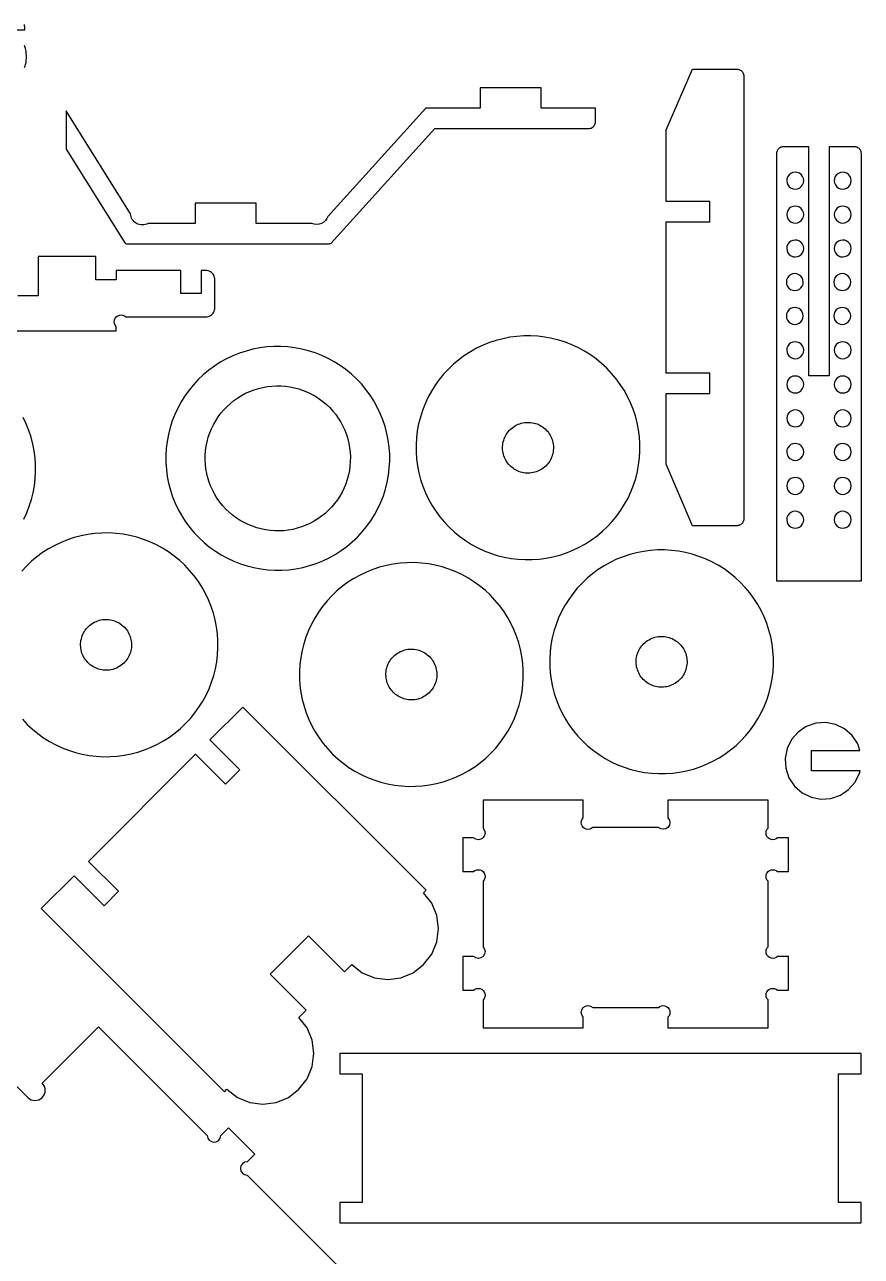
# Model space of a CAD drawing. Extents: x 13 to 752, y 12 to 749.
# Drawn here: x 505 to 751.6, y 375.2 to 738.5 of the extents above; entities that cross this region are included whole.
import ezdxf

# ---------------------------------------------------------------- set-up
doc = ezdxf.new("R2010")
doc.units = 0
doc.header["$MEASUREMENT"] = 0
for name, color, linetype in [('EXT', 1, 'CONTINUOUS'), ('IMPORT_-_LOGO_PADRAO', 62, 'CONTINUOUS'), ('INT', 150, 'CONTINUOUS')]:
    doc.layers.add(name, color=color, linetype=linetype)

msp = doc.modelspace()

# ---------------------------------------------------------------- linework, layer by layer
at = {"layer": 'EXT'}
for points in [[(701.87, 725.3), (714.96, 725.3), (715.22, 725.29), (715.48, 725.23), (715.73, 725.15), (715.96, 725.03), (716.18, 724.89), (716.38, 724.72), (716.55, 724.52), (716.69, 724.3), (716.81, 724.07), (716.89, 723.82), (716.95, 723.56), (716.96, 723.3), (716.96, 592.67), (716.95, 592.41), (716.89, 592.16), (716.81, 591.91), (716.69, 591.67), (716.55, 591.46), (716.38, 591.26), (716.18, 591.09), (715.96, 590.94), (715.73, 590.83), (715.48, 590.74), (715.22, 590.69), (714.96, 590.68), (701.87, 590.68), (694.1, 608.81), (694.1, 629.67), (706.96, 629.67), (706.96, 635.67), (694.1, 635.67), (694.1, 680.3), (706.96, 680.3), (706.96, 686.3), (694.1, 686.3), (694.1, 707.42)], [(727.84, 702.27), (727.6, 702.16), (727.38, 702.01), (727.19, 701.84), (727.02, 701.64), (726.87, 701.42), (726.75, 701.19), (726.67, 700.94), (726.62, 700.69), (726.6, 700.42), (726.6, 574.43), (751.6, 574.43), (751.6, 700.42), (751.59, 700.69), (751.53, 700.94), (751.45, 701.19), (751.33, 701.42), (751.19, 701.64), (751.02, 701.84), (750.82, 702.01), (750.6, 702.16), (750.37, 702.27), (750.12, 702.36), (749.86, 702.41), (749.6, 702.42), (742.1, 702.42), (742.1, 634.92), (736.1, 634.92), (736.1, 702.42), (728.6, 702.42), (728.34, 702.41), (728.08, 702.36)], [(656.61, 580.83), (658.67, 581.1), (660.7, 581.49), (662.71, 582.02), (664.67, 582.67), (666.6, 583.44), (668.47, 584.34), (670.28, 585.34), (672.03, 586.46), (673.7, 587.69), (675.29, 589.02), (676.79, 590.45), (678.2, 591.96), (679.52, 593.57), (680.73, 595.25), (681.83, 597.01), (682.82, 598.83), (683.69, 600.71), (684.45, 602.64), (685.08, 604.62), (685.58, 606.63), (685.96, 608.66), (686.21, 610.72), (686.33, 612.79), (686.32, 614.87), (686.18, 616.93), (685.91, 618.99), (685.51, 621.02), (684.98, 623.03), (684.33, 625), (683.56, 626.92), (682.67, 628.79), (681.66, 630.6), (680.54, 632.35), (679.31, 634.02), (677.99, 635.61), (676.56, 637.11), (675.04, 638.53), (673.44, 639.84), (671.75, 641.05), (670, 642.15), (668.18, 643.14), (666.3, 644.01), (664.36, 644.77), (662.39, 645.4), (660.38, 645.9), (658.34, 646.28), (656.28, 646.53), (654.21, 646.65), (652.14, 646.64), (650.07, 646.5), (648.02, 646.23), (645.98, 645.83), (643.98, 645.31), (642.01, 644.66), (640.08, 643.88), (638.21, 642.99), (636.4, 641.98), (634.66, 640.86), (632.99, 639.64), (631.39, 638.31), (629.89, 636.88), (628.48, 635.36), (627.17, 633.76), (625.96, 632.08), (624.85, 630.32), (623.86, 628.5), (622.99, 626.62), (622.24, 624.69), (621.61, 622.71), (621.1, 620.7), (620.72, 618.66), (620.47, 616.6), (620.35, 614.54), (620.36, 612.46), (620.5, 610.39), (620.77, 608.34), (621.17, 606.3), (621.7, 604.3), (622.35, 602.33), (623.12, 600.41), (624.01, 598.54), (625.02, 596.72), (626.14, 594.98), (627.37, 593.31), (628.7, 591.72), (630.12, 590.21), (631.64, 588.8), (633.25, 587.49), (634.93, 586.28), (636.69, 585.18), (638.51, 584.19), (640.39, 583.31), (642.32, 582.56), (644.29, 581.93), (646.3, 581.42), (648.34, 581.04), (650.4, 580.8), (652.47, 580.68), (654.54, 580.69)], [(578.72, 577.55), (580.79, 577.56), (582.86, 577.7), (584.92, 577.97), (586.95, 578.37), (588.96, 578.9), (590.92, 579.55), (592.85, 580.32), (594.72, 581.21), (596.53, 582.22), (598.28, 583.34), (599.95, 584.57), (601.54, 585.89), (603.04, 587.32), (604.45, 588.84), (605.77, 590.44), (606.98, 592.13), (608.08, 593.88), (609.07, 595.7), (609.94, 597.58), (610.7, 599.52), (611.33, 601.49), (611.83, 603.5), (612.21, 605.54), (612.46, 607.6), (612.58, 609.67), (612.57, 611.74), (612.43, 613.81), (612.16, 615.86), (611.76, 617.9), (611.23, 619.9), (610.58, 621.87), (609.81, 623.8), (608.92, 625.67), (607.91, 627.48), (606.79, 629.22), (605.56, 630.89), (604.24, 632.49), (602.81, 633.99), (601.29, 635.4), (599.69, 636.71), (598, 637.92), (596.25, 639.03), (594.43, 640.02), (592.55, 640.89), (590.61, 641.64), (588.64, 642.27), (586.63, 642.78), (584.59, 643.16), (582.53, 643.41), (580.46, 643.53), (578.39, 643.52), (576.32, 643.38), (574.27, 643.11), (572.23, 642.71), (570.23, 642.18), (568.26, 641.53), (566.33, 640.76), (564.46, 639.87), (562.65, 638.86), (560.91, 637.74), (559.24, 636.51), (557.64, 635.18), (556.14, 633.76), (554.73, 632.24), (553.42, 630.63), (552.21, 628.95), (551.1, 627.19), (550.11, 625.37), (549.24, 623.49), (548.49, 621.56), (547.86, 619.59), (547.35, 617.58), (546.97, 615.54), (546.72, 613.48), (546.6, 611.41), (546.61, 609.34), (546.75, 607.27), (547.02, 605.21), (547.42, 603.18), (547.95, 601.17), (548.6, 599.21), (549.37, 597.28), (550.26, 595.41), (551.27, 593.6), (552.39, 591.85), (553.62, 590.18), (554.95, 588.59), (556.37, 587.09), (557.89, 585.68), (559.5, 584.36), (561.18, 583.15), (562.94, 582.05), (564.76, 581.06), (566.64, 580.19), (568.57, 579.43), (570.54, 578.8), (572.55, 578.3), (574.59, 577.92), (576.65, 577.67)], [(578.67, 589.16), (577.33, 589.26), (576, 589.44), (574.68, 589.71), (573.38, 590.06), (572.11, 590.49), (570.87, 591), (569.66, 591.59), (568.48, 592.25), (567.36, 592.98), (566.28, 593.78), (565.25, 594.65), (564.28, 595.58), (563.38, 596.57), (562.53, 597.62), (561.75, 598.72), (561.05, 599.86), (560.41, 601.05), (559.85, 602.27), (559.37, 603.52), (558.97, 604.81), (558.65, 606.11), (558.42, 607.44), (558.26, 608.77), (558.2, 610.11), (558.21, 611.46), (558.31, 612.8), (558.49, 614.13), (558.76, 615.45), (559.11, 616.75), (559.54, 618.02), (560.05, 619.27), (560.64, 620.47), (561.3, 621.65), (562.03, 622.77), (562.84, 623.85), (563.7, 624.88), (564.64, 625.85), (565.63, 626.75), (566.67, 627.6), (567.77, 628.38), (568.91, 629.08), (570.1, 629.72), (571.32, 630.28), (572.58, 630.76), (573.86, 631.16), (575.17, 631.48), (576.49, 631.71), (577.82, 631.87), (579.17, 631.93), (580.51, 631.92), (581.85, 631.82), (583.18, 631.64), (584.5, 631.37), (585.8, 631.02), (587.07, 630.59), (588.32, 630.08), (589.53, 629.49), (590.7, 628.83), (591.82, 628.1), (592.9, 627.29), (593.93, 626.43), (594.9, 625.49), (595.81, 624.5), (596.65, 623.46), (597.43, 622.36), (598.14, 621.22), (598.77, 620.03), (599.33, 618.81), (599.81, 617.55), (600.21, 616.27), (600.53, 614.96), (600.77, 613.64), (600.92, 612.31), (600.99, 610.96), (600.97, 609.62), (600.87, 608.28), (600.69, 606.95), (600.42, 605.63), (600.07, 604.33), (599.64, 603.06), (599.13, 601.81), (598.54, 600.6), (597.88, 599.43), (597.15, 598.31), (596.35, 597.23), (595.48, 596.2), (594.55, 595.23), (593.56, 594.32), (592.51, 593.48), (591.41, 592.7), (590.27, 591.99), (589.08, 591.36), (587.86, 590.8), (586.61, 590.32), (585.32, 589.92), (584.02, 589.6), (582.69, 589.36), (581.36, 589.21), (580.02, 589.14)], [(654.85, 606.32), (654.39, 606.24), (653.92, 606.19), (653.45, 606.16), (652.98, 606.17), (652.51, 606.21), (652.04, 606.28), (651.58, 606.37), (651.13, 606.5), (650.68, 606.65), (650.25, 606.83), (649.82, 607.04), (649.41, 607.27), (649.02, 607.53), (648.64, 607.82), (648.29, 608.12), (647.95, 608.45), (647.63, 608.8), (647.34, 609.17), (647.07, 609.56), (646.82, 609.96), (646.6, 610.37), (646.41, 610.8), (646.24, 611.24), (646.1, 611.7), (645.99, 612.15), (645.91, 612.62), (645.86, 613.09), (645.84, 613.56), (645.85, 614.03), (645.89, 614.5), (645.95, 614.96), (646.05, 615.43), (646.18, 615.88), (646.33, 616.32), (646.51, 616.76), (646.72, 617.18), (646.95, 617.59), (647.21, 617.99), (647.49, 618.36), (647.8, 618.72), (648.13, 619.06), (648.48, 619.37), (648.85, 619.67), (649.23, 619.94), (649.63, 620.18), (650.05, 620.4), (650.48, 620.6), (650.92, 620.76), (651.37, 620.9), (651.83, 621.01), (652.3, 621.09), (652.76, 621.14), (653.23, 621.16), (653.71, 621.15), (654.18, 621.12), (654.64, 621.05), (655.1, 620.95), (655.56, 620.83), (656, 620.68), (656.44, 620.49), (656.86, 620.29), (657.27, 620.05), (657.66, 619.79), (658.04, 619.51), (658.4, 619.2), (658.73, 618.88), (659.05, 618.53), (659.35, 618.16), (659.62, 617.77), (659.86, 617.37), (660.08, 616.95), (660.27, 616.52), (660.44, 616.08), (660.58, 615.63), (660.69, 615.17), (660.77, 614.71), (660.82, 614.24), (660.84, 613.77), (660.83, 613.3), (660.79, 612.83), (660.73, 612.36), (660.63, 611.9), (660.51, 611.45), (660.35, 611), (660.17, 610.57), (659.96, 610.14), (659.73, 609.74), (659.47, 609.34), (659.19, 608.97), (658.88, 608.61), (658.55, 608.27), (658.2, 607.95), (657.84, 607.66), (657.45, 607.39), (657.05, 607.14), (656.63, 606.92), (656.2, 606.73), (655.76, 606.56), (655.31, 606.43)], [(691.84, 517.55), (693.92, 517.56), (695.99, 517.7), (698.04, 517.97), (700.08, 518.37), (702.08, 518.9), (704.05, 519.55), (705.97, 520.32), (707.84, 521.21), (709.66, 522.22), (711.4, 523.34), (713.07, 524.57), (714.66, 525.89), (716.17, 527.32), (717.58, 528.84), (718.89, 530.44), (720.1, 532.13), (721.2, 533.88), (722.19, 535.7), (723.07, 537.58), (723.82, 539.52), (724.45, 541.49), (724.96, 543.5), (725.34, 545.54), (725.58, 547.6), (725.7, 549.67), (725.69, 551.74), (725.55, 553.81), (725.28, 555.86), (724.89, 557.9), (724.36, 559.9), (723.71, 561.87), (722.94, 563.8), (722.04, 565.67), (721.04, 567.48), (719.92, 569.22), (718.69, 570.89), (717.36, 572.49), (715.93, 573.99), (714.42, 575.4), (712.81, 576.71), (711.13, 577.92), (709.37, 579.03), (707.55, 580.02), (705.67, 580.89), (703.74, 581.64), (701.76, 582.27), (699.75, 582.78), (697.72, 583.16), (695.66, 583.41), (693.59, 583.53), (691.51, 583.52), (689.45, 583.38), (687.39, 583.11), (685.36, 582.71), (683.35, 582.18), (681.38, 581.53), (679.46, 580.76), (677.59, 579.87), (675.78, 578.86), (674.03, 577.74), (672.36, 576.51), (670.77, 575.18), (669.27, 573.76), (667.85, 572.24), (666.54, 570.63), (665.33, 568.95), (664.23, 567.19), (663.24, 565.37), (662.37, 563.49), (661.61, 561.56), (660.98, 559.59), (660.48, 557.58), (660.1, 555.54), (659.85, 553.48), (659.73, 551.41), (659.74, 549.34), (659.88, 547.27), (660.15, 545.21), (660.55, 543.18), (661.07, 541.17), (661.72, 539.21), (662.5, 537.28), (663.39, 535.41), (664.4, 533.6), (665.52, 531.85), (666.74, 530.18), (668.07, 528.59), (669.5, 527.09), (671.02, 525.68), (672.62, 524.36), (674.3, 523.15), (676.06, 522.05), (677.88, 521.06), (679.76, 520.19), (681.69, 519.43), (683.67, 518.8), (685.68, 518.3), (687.72, 517.92), (689.78, 517.67)], [(620.17, 513.81), (622.24, 513.95), (624.29, 514.22), (626.33, 514.62), (628.33, 515.15), (630.3, 515.8), (632.22, 516.57), (634.09, 517.46), (635.91, 518.47), (637.65, 519.59), (639.32, 520.82), (640.91, 522.14), (642.42, 523.57), (643.83, 525.09), (645.14, 526.69), (646.35, 528.38), (647.45, 530.13), (648.44, 531.95), (649.32, 533.83), (650.07, 535.77), (650.7, 537.74), (651.21, 539.75), (651.59, 541.79), (651.83, 543.85), (651.95, 545.92), (651.94, 547.99), (651.8, 550.06), (651.53, 552.11), (651.14, 554.15), (650.61, 556.15), (649.96, 558.12), (649.19, 560.05), (648.29, 561.92), (647.29, 563.73), (646.17, 565.47), (644.94, 567.14), (643.61, 568.74), (642.18, 570.24), (640.67, 571.65), (639.06, 572.96), (637.38, 574.17), (635.62, 575.28), (633.8, 576.27), (631.92, 577.14), (629.99, 577.89), (628.01, 578.52), (626, 579.03), (623.97, 579.41), (621.91, 579.66), (619.84, 579.78), (617.76, 579.77), (615.7, 579.63), (613.64, 579.36), (611.61, 578.96), (609.6, 578.43), (607.63, 577.78), (605.71, 577.01), (603.84, 576.12), (602.03, 575.11), (600.28, 573.99), (598.61, 572.76), (597.02, 571.43), (595.52, 570.01), (594.1, 568.49), (592.79, 566.88), (591.58, 565.2), (590.48, 563.44), (589.49, 561.62), (588.62, 559.74), (587.86, 557.81), (587.23, 555.84), (586.73, 553.83), (586.35, 551.79), (586.1, 549.73), (585.98, 547.66), (585.99, 545.59), (586.13, 543.52), (586.4, 541.46), (586.8, 539.43), (587.32, 537.42), (587.97, 535.46), (588.75, 533.53), (589.64, 531.66), (590.65, 529.85), (591.77, 528.1), (592.99, 526.43), (594.32, 524.84), (595.75, 523.34), (597.27, 521.93), (598.87, 520.61), (600.55, 519.4), (602.31, 518.3), (604.13, 517.31), (606.01, 516.44), (607.94, 515.68), (609.92, 515.05), (611.93, 514.55), (613.97, 514.17), (616.03, 513.92), (618.09, 513.8)], [(530.48, 548.19), (530.01, 548.11), (529.54, 548.06), (529.07, 548.04), (528.6, 548.05), (528.13, 548.09), (527.67, 548.15), (527.2, 548.25), (526.75, 548.37), (526.31, 548.53), (525.87, 548.71), (525.45, 548.92), (525.04, 549.15), (524.64, 549.41), (524.27, 549.69), (523.91, 550), (523.57, 550.33), (523.26, 550.68), (522.96, 551.04), (522.69, 551.43), (522.45, 551.83), (522.23, 552.25), (522.03, 552.68), (521.87, 553.12), (521.73, 553.57), (521.62, 554.03), (521.54, 554.49), (521.49, 554.96), (521.47, 555.43), (521.48, 555.9), (521.51, 556.37), (521.58, 556.84), (521.68, 557.3), (521.8, 557.75), (521.95, 558.2), (522.14, 558.64), (522.34, 559.06), (522.58, 559.47), (522.84, 559.86), (523.12, 560.24), (523.43, 560.59), (523.75, 560.93), (524.1, 561.25), (524.47, 561.54), (524.86, 561.81), (525.26, 562.06), (525.68, 562.28), (526.11, 562.47), (526.55, 562.64), (527, 562.78), (527.46, 562.89), (527.92, 562.97), (528.39, 563.02), (528.86, 563.04), (529.33, 563.03), (529.8, 562.99), (530.27, 562.93), (530.73, 562.83), (531.18, 562.7), (531.63, 562.55), (532.06, 562.37), (532.49, 562.16), (532.89, 561.93), (533.29, 561.67), (533.66, 561.39), (534.02, 561.08), (534.36, 560.75), (534.68, 560.4), (534.97, 560.03), (535.24, 559.65), (535.49, 559.25), (535.71, 558.83), (535.9, 558.4), (536.07, 557.96), (536.2, 557.51), (536.31, 557.05), (536.39, 556.58), (536.44, 556.12), (536.47, 555.65), (536.46, 555.17), (536.42, 554.7), (536.35, 554.24), (536.26, 553.78), (536.13, 553.32), (535.98, 552.88), (535.8, 552.44), (535.59, 552.02), (535.36, 551.61), (535.1, 551.22), (534.81, 550.84), (534.51, 550.48), (534.18, 550.15), (533.83, 549.83), (533.46, 549.53), (533.07, 549.26), (532.67, 549.02), (532.26, 548.8), (531.83, 548.61), (531.39, 548.44), (530.93, 548.3)], [(691.88, 543.09), (691.42, 543.15), (690.95, 543.25), (690.5, 543.37), (690.06, 543.53), (689.62, 543.71), (689.2, 543.92), (688.79, 544.15), (688.39, 544.41), (688.02, 544.69), (687.66, 545), (687.32, 545.33), (687.01, 545.68), (686.71, 546.04), (686.44, 546.43), (686.2, 546.83), (685.98, 547.25), (685.78, 547.68), (685.62, 548.12), (685.48, 548.57), (685.37, 549.03), (685.29, 549.49), (685.24, 549.96), (685.22, 550.43), (685.23, 550.9), (685.26, 551.37), (685.33, 551.84), (685.43, 552.3), (685.55, 552.75), (685.7, 553.2), (685.89, 553.64), (686.09, 554.06), (686.33, 554.47), (686.59, 554.86), (686.87, 555.24), (687.18, 555.59), (687.5, 555.93), (687.85, 556.25), (688.22, 556.54), (688.61, 556.81), (689.01, 557.06), (689.43, 557.28), (689.86, 557.47), (690.3, 557.64), (690.75, 557.78), (691.21, 557.89), (691.67, 557.97), (692.14, 558.02), (692.61, 558.04), (693.08, 558.03), (693.55, 557.99), (694.02, 557.93), (694.48, 557.83), (694.93, 557.7), (695.38, 557.55), (695.81, 557.37), (696.24, 557.16), (696.64, 556.93), (697.04, 556.67), (697.41, 556.39), (697.77, 556.08), (698.11, 555.75), (698.43, 555.4), (698.72, 555.03), (698.99, 554.65), (699.24, 554.25), (699.46, 553.83), (699.65, 553.4), (699.82, 552.96), (699.95, 552.51), (700.06, 552.05), (700.14, 551.58), (700.19, 551.12), (700.22, 550.65), (700.21, 550.17), (700.17, 549.7), (700.1, 549.24), (700.01, 548.78), (699.88, 548.32), (699.73, 547.88), (699.55, 547.44), (699.34, 547.02), (699.11, 546.61), (698.85, 546.22), (698.56, 545.84), (698.26, 545.48), (697.93, 545.15), (697.58, 544.83), (697.21, 544.53), (696.82, 544.26), (696.42, 544.02), (696.01, 543.8), (695.58, 543.61), (695.14, 543.44), (694.68, 543.3), (694.23, 543.19), (693.76, 543.11), (693.29, 543.06), (692.82, 543.04), (692.35, 543.05)], [(620.48, 539.44), (620.01, 539.36), (619.54, 539.31), (619.07, 539.29), (618.6, 539.3), (618.13, 539.34), (617.67, 539.4), (617.2, 539.5), (616.75, 539.62), (616.31, 539.78), (615.87, 539.96), (615.45, 540.17), (615.04, 540.4), (614.64, 540.66), (614.27, 540.94), (613.91, 541.25), (613.57, 541.58), (613.26, 541.93), (612.96, 542.29), (612.69, 542.68), (612.45, 543.08), (612.23, 543.5), (612.03, 543.93), (611.87, 544.37), (611.73, 544.82), (611.62, 545.28), (611.54, 545.74), (611.49, 546.21), (611.47, 546.68), (611.48, 547.15), (611.51, 547.62), (611.58, 548.09), (611.68, 548.55), (611.8, 549), (611.95, 549.45), (612.14, 549.89), (612.34, 550.31), (612.58, 550.72), (612.84, 551.11), (613.12, 551.49), (613.43, 551.84), (613.75, 552.18), (614.1, 552.5), (614.47, 552.79), (614.86, 553.06), (615.26, 553.31), (615.68, 553.53), (616.11, 553.72), (616.55, 553.89), (617, 554.03), (617.46, 554.14), (617.92, 554.22), (618.39, 554.27), (618.86, 554.29), (619.33, 554.28), (619.8, 554.24), (620.27, 554.18), (620.73, 554.08), (621.18, 553.95), (621.63, 553.8), (622.06, 553.62), (622.49, 553.41), (622.89, 553.18), (623.29, 552.92), (623.66, 552.64), (624.02, 552.33), (624.36, 552), (624.68, 551.65), (624.97, 551.28), (625.24, 550.9), (625.49, 550.5), (625.71, 550.08), (625.9, 549.65), (626.07, 549.21), (626.2, 548.76), (626.31, 548.3), (626.39, 547.83), (626.44, 547.37), (626.47, 546.9), (626.46, 546.42), (626.42, 545.95), (626.35, 545.49), (626.26, 545.03), (626.13, 544.57), (625.98, 544.13), (625.8, 543.69), (625.59, 543.27), (625.36, 542.86), (625.1, 542.47), (624.81, 542.09), (624.51, 541.73), (624.18, 541.4), (623.83, 541.08), (623.46, 540.78), (623.07, 540.51), (622.67, 540.27), (622.26, 540.05), (621.83, 539.86), (621.39, 539.69), (620.93, 539.55)], [(569.28, 537.17), (559.6, 527.49), (568.44, 518.65), (564.19, 514.41), (555.36, 523.25), (523.8, 491.69), (532.64, 482.85), (528.4, 478.61), (519.56, 487.45), (509.88, 477.77), (563.89, 423.75), (564.6, 424.46), (567.71, 422.08), (571.33, 420.58), (575.21, 420.07), (579.09, 420.58), (582.71, 422.08), (585.82, 424.46), (588.2, 427.57), (589.7, 431.18), (590.21, 435.07), (589.7, 438.95), (588.2, 442.57), (585.82, 445.67), (587.94, 447.79), (577.33, 458.4), (588.64, 469.71), (599.25, 459.11), (601.37, 461.23), (604.48, 458.85), (608.1, 457.35), (611.98, 456.84), (615.86, 457.35), (619.48, 458.85), (622.58, 461.23), (624.97, 464.34), (626.47, 467.95), (626.98, 471.84), (626.47, 475.72), (624.97, 479.34), (622.58, 482.44), (623.29, 483.15)], [(731.91, 513.87), (734.13, 511.93), (736.78, 510.63), (739.67, 510.06), (742.62, 510.26), (745.41, 511.21), (747.86, 512.86), (749.8, 515.08), (751.1, 517.73), (751.22, 518.35), (736.9, 518.35), (736.9, 524.35), (751.2, 524.35), (750.52, 526.36), (748.87, 528.81), (746.65, 530.75), (744.01, 532.05), (741.11, 532.62), (738.17, 532.42), (735.38, 531.47), (732.93, 529.82), (730.99, 527.6), (729.69, 524.95), (729.11, 522.06), (729.31, 519.12), (730.27, 516.32)], [(597.85, 385.05), (751.51, 385.05), (751.51, 391.05), (744.89, 391.05), (744.89, 429.05), (751.51, 429.05), (751.51, 435.05), (597.85, 435.05), (597.85, 429.05), (604.48, 429.05), (604.48, 391.05), (597.85, 391.05)]]:
    msp.add_lwpolyline(points, close=True, dxfattribs=at)
for points in [[(534.47, 674.09, 0.258593), (535, 673.8), (594.86, 673.8, 0.211979), (595.33, 674.01), (625.89, 707.8), (671.23, 707.8), (671.49, 707.82), (671.75, 707.87), (671.99, 707.95), (672.23, 708.07), (672.45, 708.21), (672.64, 708.39), (672.81, 708.58), (672.96, 708.8), (673.08, 709.03), (673.16, 709.28), (673.21, 709.54), (673.23, 709.8), (673.23, 713.8), (657.23, 713.8), (657.23, 719.8), (639.23, 719.8), (639.23, 713.8), (623.23, 713.8), (594.38, 681.91, -0.443906), (589.64, 679.8), (573.23, 679.8), (573.23, 685.8), (555.23, 685.8), (555.23, 679.8), (541.37, 679.8, -0.554248), (536.18, 682.68), (517.23, 713), (517.23, 701.68)], [(640.1, 509.75), (640.1, 501.46, -1), (637.3, 498.65), (634.1, 498.65), (634.1, 488.65), (637.3, 488.65, -1), (640.1, 485.84), (640.1, 466.46, -1), (637.3, 463.65), (634.1, 463.65), (634.1, 453.65), (637.3, 453.65, -1), (640.1, 450.84), (640.1, 442.55), (669.6, 442.55), (669.6, 445.74, -1), (672.41, 448.55), (691.8, 448.55, -1), (694.6, 445.74), (694.6, 442.55), (724.1, 442.55), (724.1, 450.84, -1), (726.91, 453.65), (730.1, 453.65), (730.1, 463.65), (726.91, 463.65, -1), (724.1, 466.46), (724.1, 485.84, -1), (726.91, 488.65), (730.1, 488.65), (730.1, 498.65), (726.91, 498.65, -1), (724.1, 501.46), (724.1, 509.75), (694.6, 509.75), (694.6, 504.52, -1), (691.8, 501.71), (672.41, 501.71, -1), (669.6, 504.52), (669.6, 509.75)]]:
    msp.add_lwpolyline(points, format="xyb", close=True, dxfattribs=at)
for points in [[(429.45, 648.18), (531.97, 648.18), (531.97, 649.38), (531.65, 649.8), (531.44, 650.29), (531.37, 650.83), (531.44, 651.36), (531.65, 651.85), (531.97, 652.27), (532.4, 652.6), (532.89, 652.81), (533.42, 652.88), (533.95, 652.81), (534.45, 652.6), (534.87, 652.27), (558.7, 652.3), (559.05, 652.37), (559.39, 652.48), (559.71, 652.64), (560, 652.84), (560.27, 653.08), (560.51, 653.34), (560.71, 653.64), (560.86, 653.96), (560.98, 654.3), (561.05, 654.65), (561.07, 655.01), (561.07, 663.21), (561.05, 663.57), (560.98, 663.92), (560.86, 664.25), (560.71, 664.57), (560.51, 664.87), (560.27, 665.14), (560, 665.38), (559.71, 665.58), (559.39, 665.73), (559.05, 665.85), (558.7, 665.92), (558.34, 665.94), (556.97, 665.94), (556.97, 659.11), (550.97, 659.11), (550.97, 665.94), (531.97, 665.94), (531.97, 663.21), (525.97, 663.21), (525.97, 670.04), (508.95, 670.04), (508.95, 658.43), (502.95, 658.43)], [(504.69, 592.58), (505.57, 594.46), (506.32, 596.39), (506.95, 598.37), (507.46, 600.38), (507.84, 602.41), (508.08, 604.47), (508.2, 606.54), (508.19, 608.62), (508.05, 610.68), (507.78, 612.74), (507.39, 614.77), (506.86, 616.78), (506.21, 618.75), (505.44, 620.67), (504.54, 622.54)], [(504.32, 533.59), (505.75, 532.09), (507.27, 530.68), (508.87, 529.36), (510.55, 528.15), (512.31, 527.05), (514.13, 526.06), (516.01, 525.19), (517.94, 524.43), (519.92, 523.8), (521.93, 523.3), (523.97, 522.92), (526.03, 522.67), (528.09, 522.55), (530.17, 522.56), (532.24, 522.7), (534.29, 522.97), (536.33, 523.37), (538.33, 523.9), (540.3, 524.55), (542.22, 525.32), (544.09, 526.21), (545.91, 527.22), (547.65, 528.34), (549.32, 529.57), (550.91, 530.89), (552.42, 532.32), (553.83, 533.84), (555.14, 535.44), (556.35, 537.13), (557.45, 538.88), (558.44, 540.7), (559.32, 542.58), (560.07, 544.52), (560.7, 546.49), (561.21, 548.5), (561.59, 550.54), (561.83, 552.6), (561.95, 554.67), (561.94, 556.74), (561.8, 558.81), (561.53, 560.86), (561.14, 562.9), (560.61, 564.9), (559.96, 566.87), (559.19, 568.8), (558.29, 570.67), (557.29, 572.48), (556.17, 574.22), (554.94, 575.89), (553.61, 577.49), (552.18, 578.99), (550.67, 580.4), (549.06, 581.71), (547.38, 582.92), (545.62, 584.03), (543.8, 585.02), (541.92, 585.89), (539.99, 586.64), (538.01, 587.27), (536, 587.78), (533.97, 588.16), (531.91, 588.41), (529.84, 588.53), (527.76, 588.52), (525.7, 588.38), (523.64, 588.11), (521.61, 587.71), (519.6, 587.18), (517.63, 586.53), (515.71, 585.76), (513.84, 584.87), (512.03, 583.86), (510.28, 582.74), (508.61, 581.51), (507.02, 580.18), (505.52, 578.76), (504.1, 577.24)]]:
    msp.add_lwpolyline(points, dxfattribs=at)
msp.add_lwpolyline([(501.66, 426.28), (505.91, 422.03, 1), (510.15, 426.28), (526.78, 442.9), (558.82, 410.86, 1), (562.79, 410.86), (565.05, 413.12), (572.8, 405.36), (570.55, 403.1, 1), (570.55, 399.13), (614.46, 355.22), (604.78, 345.55), (590.64, 359.69), (586.4, 355.45), (600.54, 341.3), (568.98, 309.75), (554.84, 323.89), (550.6, 319.65), (564.74, 305.5), (555.06, 295.83), (511.15, 339.74, 1), (507.18, 339.74), (504.92, 337.48)], format="xyb", dxfattribs=at)
at = {"layer": 'IMPORT_-_LOGO_PADRAO'}
for points in [[(502.18, 736.94), (504.98, 736.94), (504.98, 737.77), (504.97, 738.12), (504.96, 738.45)], [(504.92, 725.76), (505.04, 726.04), (505.14, 726.34), (505.23, 726.65), (505.31, 726.98), (505.37, 727.33), (505.42, 727.69), (505.46, 728.07), (505.48, 728.46), (505.49, 728.87), (505.48, 729.36), (505.46, 729.82), (505.43, 730.26), (505.38, 730.66), (505.32, 731.04), (505.24, 731.39), (505.15, 731.7), (505.05, 731.99), (504.93, 732.26)]]:
    msp.add_lwpolyline(points, dxfattribs=at)
at = {"layer": 'INT'}
for points in [[(730.83, 694.58), (730.32, 694.18), (729.93, 693.66), (729.68, 693.05), (729.6, 692.4), (729.69, 691.76), (729.95, 691.16), (730.35, 690.64), (730.87, 690.25), (731.48, 690), (732.12, 689.93), (732.77, 690.02), (733.37, 690.27), (733.89, 690.67), (734.28, 691.19), (734.52, 691.8), (734.6, 692.45), (734.51, 693.09), (734.26, 693.69), (733.86, 694.21), (733.33, 694.6), (732.73, 694.85), (732.08, 694.92), (731.43, 694.83)], [(744.83, 694.58), (744.32, 694.18), (743.93, 693.66), (743.68, 693.05), (743.6, 692.4), (743.69, 691.76), (743.95, 691.16), (744.35, 690.64), (744.87, 690.25), (745.48, 690), (746.12, 689.93), (746.77, 690.02), (747.37, 690.27), (747.89, 690.67), (748.28, 691.19), (748.52, 691.8), (748.6, 692.45), (748.51, 693.09), (748.26, 693.69), (747.86, 694.21), (747.33, 694.6), (746.73, 694.85), (746.08, 694.92), (745.43, 694.83)], [(730.85, 684.59), (730.33, 684.19), (729.94, 683.67), (729.69, 683.07), (729.6, 682.42), (729.69, 681.78), (729.94, 681.17), (730.33, 680.66), (730.85, 680.26), (731.46, 680.01), (732.1, 679.92), (732.75, 680.01), (733.35, 680.26), (733.87, 680.66), (734.27, 681.17), (734.52, 681.78), (734.6, 682.42), (734.52, 683.07), (734.27, 683.67), (733.87, 684.19), (733.35, 684.59), (732.75, 684.84), (732.1, 684.92), (731.46, 684.84)], [(744.85, 684.59), (744.33, 684.19), (743.94, 683.67), (743.69, 683.07), (743.6, 682.42), (743.69, 681.78), (743.94, 681.17), (744.33, 680.66), (744.85, 680.26), (745.46, 680.01), (746.1, 679.92), (746.75, 680.01), (747.35, 680.26), (747.87, 680.66), (748.27, 681.17), (748.52, 681.78), (748.6, 682.42), (748.52, 683.07), (748.27, 683.67), (747.87, 684.19), (747.35, 684.59), (746.75, 684.84), (746.1, 684.92), (745.46, 684.84)], [(730.83, 674.58), (730.32, 674.18), (729.93, 673.66), (729.68, 673.05), (729.6, 672.4), (729.69, 671.76), (729.95, 671.16), (730.35, 670.64), (730.87, 670.25), (731.48, 670), (732.12, 669.93), (732.77, 670.02), (733.37, 670.27), (733.89, 670.67), (734.28, 671.19), (734.52, 671.8), (734.6, 672.45), (734.51, 673.09), (734.26, 673.69), (733.86, 674.21), (733.33, 674.6), (732.73, 674.85), (732.08, 674.92), (731.43, 674.83)], [(744.83, 674.58), (744.32, 674.18), (743.93, 673.66), (743.68, 673.05), (743.6, 672.4), (743.69, 671.76), (743.95, 671.16), (744.35, 670.64), (744.87, 670.25), (745.48, 670), (746.12, 669.93), (746.77, 670.02), (747.37, 670.27), (747.89, 670.67), (748.28, 671.19), (748.52, 671.8), (748.6, 672.45), (748.51, 673.09), (748.26, 673.69), (747.86, 674.21), (747.33, 674.6), (746.73, 674.85), (746.08, 674.92), (745.43, 674.83)], [(730.72, 664.68), (730.2, 664.28), (729.81, 663.76), (729.57, 663.16), (729.49, 662.51), (729.58, 661.86), (729.83, 661.26), (730.23, 660.75), (730.75, 660.35), (731.36, 660.11), (732.01, 660.03), (732.65, 660.12), (733.25, 660.38), (733.77, 660.78), (734.16, 661.3), (734.41, 661.9), (734.49, 662.55), (734.4, 663.2), (734.14, 663.8), (733.74, 664.31), (733.22, 664.71), (732.61, 664.95), (731.97, 665.03), (731.32, 664.94)], [(744.72, 664.68), (744.2, 664.28), (743.81, 663.76), (743.57, 663.16), (743.49, 662.51), (743.58, 661.86), (743.83, 661.26), (744.23, 660.75), (744.75, 660.35), (745.36, 660.11), (746.01, 660.03), (746.65, 660.12), (747.25, 660.38), (747.77, 660.78), (748.16, 661.3), (748.41, 661.9), (748.49, 662.55), (748.4, 663.2), (748.14, 663.8), (747.74, 664.31), (747.22, 664.71), (746.61, 664.95), (745.97, 665.03), (745.32, 664.94)], [(730.74, 654.7), (730.22, 654.3), (729.82, 653.78), (729.57, 653.18), (729.49, 652.53), (729.57, 651.88), (729.82, 651.28), (730.22, 650.76), (730.74, 650.37), (731.34, 650.12), (731.99, 650.03), (732.63, 650.12), (733.24, 650.37), (733.75, 650.76), (734.15, 651.28), (734.4, 651.88), (734.49, 652.53), (734.4, 653.18), (734.15, 653.78), (733.75, 654.3), (733.24, 654.7), (732.63, 654.94), (731.99, 655.03), (731.34, 654.94)], [(744.74, 654.7), (744.22, 654.3), (743.82, 653.78), (743.57, 653.18), (743.49, 652.53), (743.57, 651.88), (743.82, 651.28), (744.22, 650.76), (744.74, 650.37), (745.34, 650.12), (745.99, 650.03), (746.63, 650.12), (747.24, 650.37), (747.75, 650.76), (748.15, 651.28), (748.4, 651.88), (748.49, 652.53), (748.4, 653.18), (748.15, 653.78), (747.75, 654.3), (747.24, 654.7), (746.63, 654.94), (745.99, 655.03), (745.34, 654.94)], [(730.83, 644.58), (730.32, 644.18), (729.93, 643.66), (729.68, 643.05), (729.6, 642.4), (729.69, 641.76), (729.95, 641.16), (730.35, 640.64), (730.87, 640.25), (731.48, 640), (732.12, 639.93), (732.77, 640.02), (733.37, 640.27), (733.89, 640.67), (734.28, 641.19), (734.52, 641.8), (734.6, 642.45), (734.51, 643.09), (734.26, 643.69), (733.86, 644.21), (733.33, 644.6), (732.73, 644.85), (732.08, 644.92), (731.43, 644.83)], [(744.83, 644.58), (744.32, 644.18), (743.93, 643.66), (743.68, 643.05), (743.6, 642.4), (743.69, 641.76), (743.95, 641.16), (744.35, 640.64), (744.87, 640.25), (745.48, 640), (746.12, 639.93), (746.77, 640.02), (747.37, 640.27), (747.89, 640.67), (748.28, 641.19), (748.52, 641.8), (748.6, 642.45), (748.51, 643.09), (748.26, 643.69), (747.86, 644.21), (747.33, 644.6), (746.73, 644.85), (746.08, 644.92), (745.43, 644.83)], [(730.85, 634.47), (730.33, 634.07), (729.94, 633.55), (729.69, 632.94), (729.62, 632.3), (729.71, 631.65), (729.96, 631.05), (730.36, 630.53), (730.88, 630.14), (731.49, 629.9), (732.14, 629.82), (732.78, 629.91), (733.38, 630.16), (733.9, 630.56), (734.29, 631.09), (734.54, 631.69), (734.61, 632.34), (734.52, 632.98), (734.27, 633.58), (733.87, 634.1), (733.35, 634.49), (732.74, 634.74), (732.09, 634.82), (731.45, 634.73)], [(744.85, 634.47), (744.33, 634.07), (743.94, 633.55), (743.69, 632.94), (743.62, 632.3), (743.71, 631.65), (743.96, 631.05), (744.36, 630.53), (744.88, 630.14), (745.49, 629.9), (746.14, 629.82), (746.78, 629.91), (747.38, 630.16), (747.9, 630.56), (748.29, 631.09), (748.54, 631.69), (748.61, 632.34), (748.52, 632.98), (748.27, 633.58), (747.87, 634.1), (747.35, 634.49), (746.74, 634.74), (746.09, 634.82), (745.45, 634.73)], [(730.87, 624.48), (730.35, 624.08), (729.95, 623.57), (729.7, 622.96), (729.62, 622.32), (729.7, 621.67), (729.95, 621.07), (730.35, 620.55), (730.87, 620.15), (731.47, 619.9), (732.12, 619.82), (732.76, 619.9), (733.37, 620.15), (733.88, 620.55), (734.28, 621.07), (734.53, 621.67), (734.61, 622.32), (734.53, 622.96), (734.28, 623.57), (733.88, 624.08), (733.37, 624.48), (732.76, 624.73), (732.12, 624.82), (731.47, 624.73)], [(744.87, 624.48), (744.35, 624.08), (743.95, 623.57), (743.7, 622.96), (743.62, 622.32), (743.7, 621.67), (743.95, 621.07), (744.35, 620.55), (744.87, 620.15), (745.47, 619.9), (746.12, 619.82), (746.76, 619.9), (747.37, 620.15), (747.88, 620.55), (748.28, 621.07), (748.53, 621.67), (748.61, 622.32), (748.53, 622.96), (748.28, 623.57), (747.88, 624.08), (747.37, 624.48), (746.76, 624.73), (746.12, 624.82), (745.47, 624.73)], [(730.83, 614.58), (730.32, 614.18), (729.93, 613.66), (729.68, 613.05), (729.6, 612.4), (729.69, 611.76), (729.95, 611.16), (730.35, 610.64), (730.87, 610.25), (731.48, 610), (732.12, 609.93), (732.77, 610.02), (733.37, 610.27), (733.89, 610.67), (734.28, 611.19), (734.52, 611.8), (734.6, 612.45), (734.51, 613.09), (734.26, 613.69), (733.86, 614.21), (733.33, 614.6), (732.73, 614.85), (732.08, 614.92), (731.43, 614.83)], [(744.83, 614.58), (744.32, 614.18), (743.93, 613.66), (743.68, 613.05), (743.6, 612.4), (743.69, 611.76), (743.95, 611.16), (744.35, 610.64), (744.87, 610.25), (745.48, 610), (746.12, 609.93), (746.77, 610.02), (747.37, 610.27), (747.89, 610.67), (748.28, 611.19), (748.52, 611.8), (748.6, 612.45), (748.51, 613.09), (748.26, 613.69), (747.86, 614.21), (747.33, 614.6), (746.73, 614.85), (746.08, 614.92), (745.43, 614.83)], [(730.85, 604.59), (730.33, 604.19), (729.94, 603.67), (729.69, 603.07), (729.6, 602.42), (729.69, 601.78), (729.94, 601.17), (730.33, 600.66), (730.85, 600.26), (731.46, 600.01), (732.1, 599.92), (732.75, 600.01), (733.35, 600.26), (733.87, 600.66), (734.27, 601.17), (734.52, 601.78), (734.6, 602.42), (734.52, 603.07), (734.27, 603.67), (733.87, 604.19), (733.35, 604.59), (732.75, 604.84), (732.1, 604.92), (731.46, 604.84)], [(744.85, 604.59), (744.33, 604.19), (743.94, 603.67), (743.69, 603.07), (743.6, 602.42), (743.69, 601.78), (743.94, 601.17), (744.33, 600.66), (744.85, 600.26), (745.46, 600.01), (746.1, 599.92), (746.75, 600.01), (747.35, 600.26), (747.87, 600.66), (748.27, 601.17), (748.52, 601.78), (748.6, 602.42), (748.52, 603.07), (748.27, 603.67), (747.87, 604.19), (747.35, 604.59), (746.75, 604.84), (746.1, 604.92), (745.46, 604.84)], [(730.83, 594.58), (730.32, 594.18), (729.93, 593.66), (729.68, 593.05), (729.6, 592.4), (729.69, 591.76), (729.95, 591.16), (730.35, 590.64), (730.87, 590.25), (731.48, 590), (732.12, 589.93), (732.77, 590.02), (733.37, 590.27), (733.89, 590.67), (734.28, 591.19), (734.52, 591.8), (734.6, 592.45), (734.51, 593.09), (734.26, 593.69), (733.86, 594.21), (733.33, 594.6), (732.73, 594.85), (732.08, 594.92), (731.43, 594.83)], [(744.83, 594.58), (744.32, 594.18), (743.93, 593.66), (743.68, 593.05), (743.6, 592.4), (743.69, 591.76), (743.95, 591.16), (744.35, 590.64), (744.87, 590.25), (745.48, 590), (746.12, 589.93), (746.77, 590.02), (747.37, 590.27), (747.89, 590.67), (748.28, 591.19), (748.52, 591.8), (748.6, 592.45), (748.51, 593.09), (748.26, 593.69), (747.86, 594.21), (747.33, 594.6), (746.73, 594.85), (746.08, 594.92), (745.43, 594.83)]]:
    msp.add_lwpolyline(points, close=True, dxfattribs=at)

doc.saveas('drawing.dxf')
